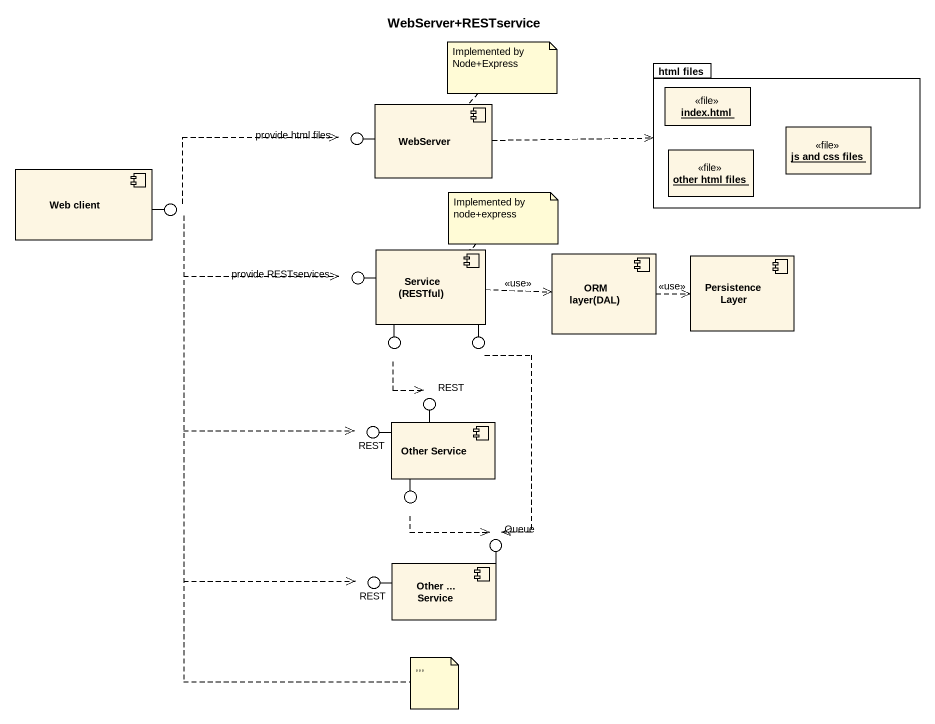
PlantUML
@startuml
title WebServer+RESTservice
allowmixing
hide circle
hide empty members
package "html files" as html_files {
  object "index.html" as index_html <<file>>
  object "other html files" as other_html_files <<file>>
  object "js and css files" as js_and_css_files <<file>>
}
component WebServer
() "provide html files" as provide_html_files
component "Web client" as Web_client
() " " as lollipop1
() "provide RESTservices" as provide_RESTservices
component "Service (RESTful)" as Service_RESTful
component "ORM layer(DAL)" as ORM_layer_DAL
component "Persistence Layer" as Persistence_Layer
() " " as lollipop2
() " " as lollipop3
() REST
() "REST" as REST_2
component "Other Service" as Other_Service
() " " as lollipop4
() "Queue" as Queue_
() "REST" as REST_3
component "Other ... Service" as Other_Service_2
WebServer -left- provide_html_files
Web_client -right- lollipop1
Service_RESTful -left- provide_RESTservices
Service_RESTful -- lollipop2
Service_RESTful -- lollipop3
Other_Service -up- REST
Other_Service -left- REST_2
Other_Service -- lollipop4
Other_Service_2 -up- Queue_
Other_Service_2 -left- REST_3
WebServer .right.> html_files
lollipop1 .right.> provide_html_files
lollipop1 .right.> provide_RESTservices
lollipop1 ..> REST_2
lollipop1 ..> REST_3
Service_RESTful .right.> ORM_layer_DAL : <<use>>
ORM_layer_DAL .right.> Persistence_Layer : <<use>>
lollipop2 ..> REST
lollipop3 ..> Queue_
lollipop4 .right.> Queue_
note top of WebServer : Implemented by Node+Express
note top of Service_RESTful : Implemented by node+express
note bottom of lollipop1 : ,,,
@enduml
